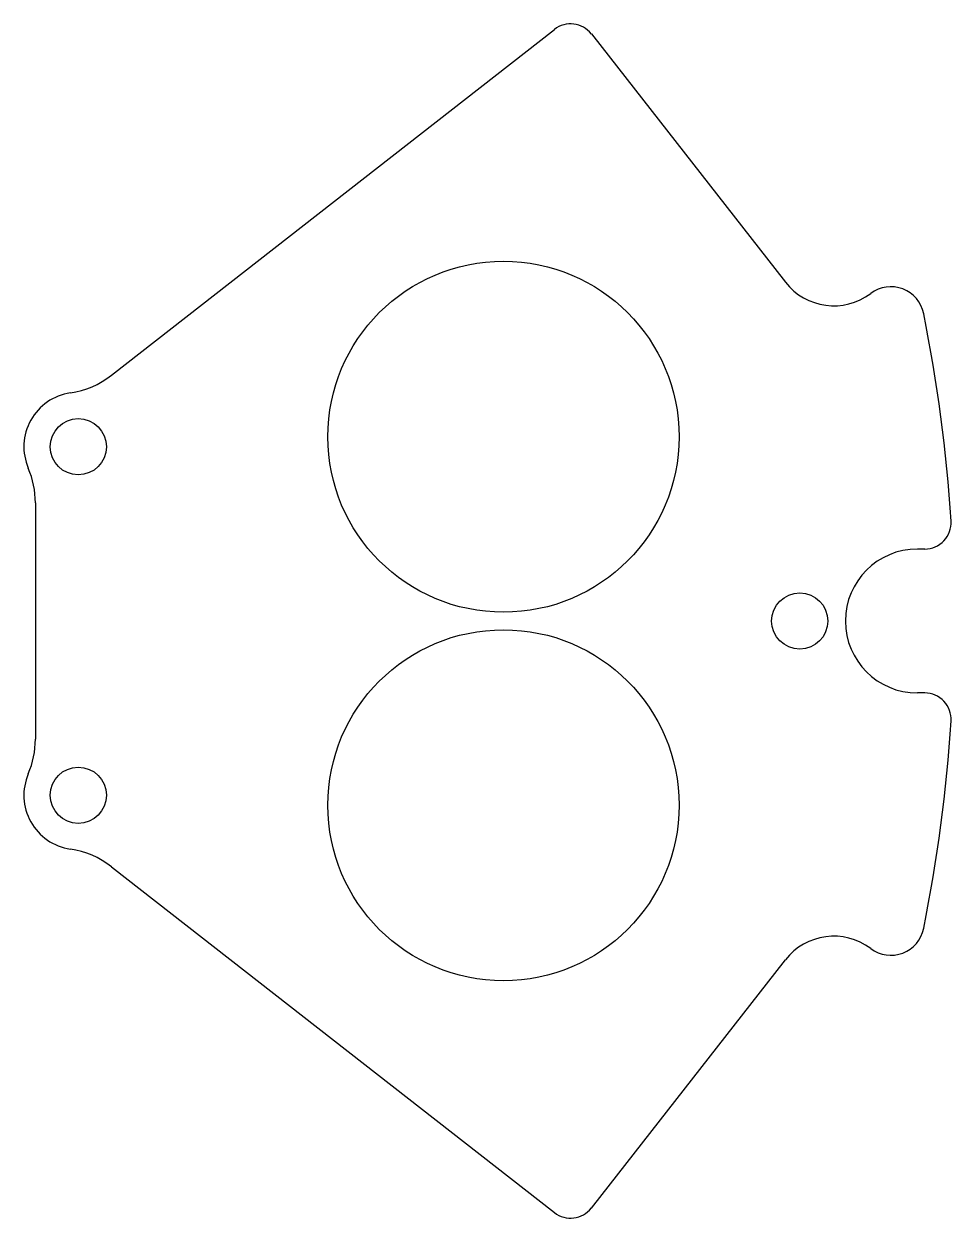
# Model space of a CAD drawing. Extents: x 30.9 to 83.7, y -34 to 34.
import ezdxf

# ---------------------------------------------------------------- set-up
doc = ezdxf.new("R2010")
doc.units = 0
doc.header["$MEASUREMENT"] = 0
doc.layers.add('MODELSKETCH_VISIBLE', color=7, linetype='CONTINUOUS')

msp = doc.modelspace()

# ---------------------------------------------------------------- linework, layer by layer
at = {"layer": 'MODELSKETCH_VISIBLE'}
for p, q in [((35.878, 14.002), (61.096, 33.704)), ((63.202, 33.446), (74.25, 19.305)), ((31.544, 6.733), (31.544, -6.733)), ((82.189, 4.1), (81.769, 4.1)), ((82.189, -4.1), (81.769, -4.1)), ((35.878, -14.002), (61.096, -33.704)), ((63.202, -33.446), (74.25, -19.305))]:
    msp.add_line(p, q, dxfattribs=at)
for centre, radius in [((58.197, 10.5), 10), ((33.986, 9.929), 1.6), ((75.069, 0), 1.6), ((58.197, -10.5), 10), ((33.986, -9.929), 1.6)]:
    msp.add_circle(centre, radius, dxfattribs=at)
for centre, radius, start, end in [((62.019, 32.522), 1.5, 38, 128), ((77.008, 21.459), 3.5, 218, 306.91988), ((80.257, 17.135), 1.909, 11.34675, 126.91988), ((-5.131, 0), 89, 3.66944, 11.34675), ((32.8, 17.942), 5, 278.42627, 308), ((33.986, 9.929), 3.1, 98.42627, 203.23881), ((26.544, 6.733), 5, 0, 23.23881), ((82.189, 5.6), 1.5, 270, 3.66944), ((81.769, 0), 4.1, 90, 270), ((82.189, -5.6), 1.5, 356.33056, 90), ((-5.131, 0), 89, 348.65325, 356.33056), ((26.544, -6.733), 5, 336.76119, 0), ((33.986, -9.929), 3.1, 156.76119, 261.57373), ((32.8, -17.942), 5, 52, 81.57373), ((80.257, -17.135), 1.909, 233.08012, 348.65325), ((77.008, -21.459), 3.5, 53.08012, 142), ((62.019, -32.522), 1.5, 232, 322)]:
    msp.add_arc(centre, radius, start, end, dxfattribs=at)

doc.saveas('drawing.dxf')
